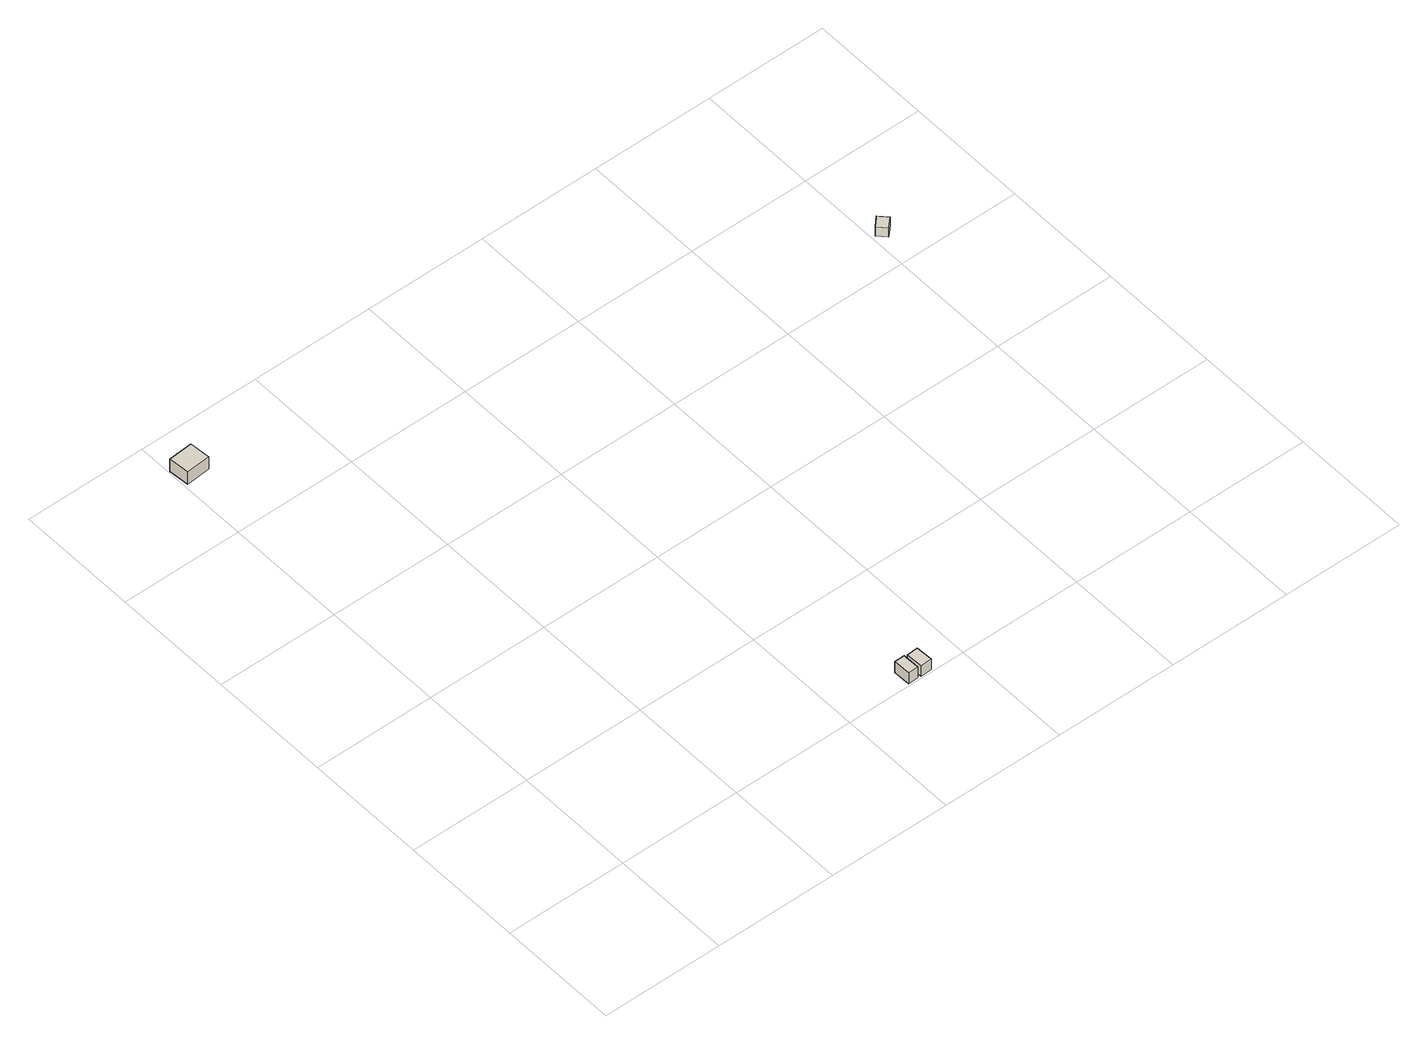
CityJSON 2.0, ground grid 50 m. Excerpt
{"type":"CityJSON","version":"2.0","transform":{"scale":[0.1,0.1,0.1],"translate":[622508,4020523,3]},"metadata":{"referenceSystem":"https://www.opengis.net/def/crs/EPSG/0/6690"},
"CityObjects":{
"building1":{"type":"Building","attributes":{"class":"3001","usage":"411","measuredHeight":6.8,"storeysAboveGround":9999,"RiverFloodingRiskAttribute.description":"1","RiverFloodingRiskAttribute.rank":"2","RiverFloodingRiskAttribute.depth":2.86,"RiverFloodingRiskAttribute.adminType":"2","RiverFloodingRiskAttribute.scale":"2","RiverFloodingRiskAttribute.duration":11.75,"BuildingDetailAttribute.buildingStructureType":"611","BuildingDetailAttribute.buildingStructureOrgType":"Null","BuildingDetailAttribute.urbanPlanType":"21","BuildingDetailAttribute.districtsAndZonesType":"Null","BuildingDetailAttribute.landUseType":"211","BuildingDetailAttribute.orgUsage":"6","BuildingDetailAttribute.specifiedBuildingCoverageRate":-9999,"BuildingDetailAttribute.specifiedFloorAreaRate":-9999,"BuildingDetailAttribute.surveyYear":2023,"BuildingIDAttribute.prefecture":"17","BuildingIDAttribute.city":"17206"},"geometry":[{"type":"Solid","lod":"1","boundaries":[[[[0,1,2,3]],[[2,4,5,3]],[[1,6,4,2]],[[0,7,6,1]],[[3,5,7,0]],[[4,6,7,5]]]]}]},
"building2":{"type":"Building","attributes":{"class":"3001","usage":"431","measuredHeight":5.4,"storeysAboveGround":9999,"RiverFloodingRiskAttribute.description":"1","RiverFloodingRiskAttribute.rank":"2","RiverFloodingRiskAttribute.depth":2.86,"RiverFloodingRiskAttribute.adminType":"2","RiverFloodingRiskAttribute.scale":"2","RiverFloodingRiskAttribute.duration":11.75,"BuildingDetailAttribute.buildingStructureType":"611","BuildingDetailAttribute.buildingStructureOrgType":"Null","BuildingDetailAttribute.urbanPlanType":"21","BuildingDetailAttribute.districtsAndZonesType":"Null","BuildingDetailAttribute.landUseType":"201","BuildingDetailAttribute.orgUsage":"14","BuildingDetailAttribute.specifiedBuildingCoverageRate":-9999,"BuildingDetailAttribute.specifiedFloorAreaRate":-9999,"BuildingDetailAttribute.surveyYear":2023,"BuildingIDAttribute.prefecture":"17","BuildingIDAttribute.city":"17206"},"geometry":[{"type":"Solid","lod":"1","boundaries":[[[[8,9,10,11]],[[10,12,13,11]],[[9,14,12,10]],[[8,15,14,9]],[[11,13,15,8]],[[12,14,15,13]]]]}]},
"building3":{"type":"Building","attributes":{"class":"3001","usage":"431","measuredHeight":5.3,"storeysAboveGround":9999,"RiverFloodingRiskAttribute.description":"1","RiverFloodingRiskAttribute.rank":"2","RiverFloodingRiskAttribute.depth":2.84,"RiverFloodingRiskAttribute.adminType":"2","RiverFloodingRiskAttribute.scale":"2","RiverFloodingRiskAttribute.duration":11.75,"BuildingDetailAttribute.buildingStructureType":"611","BuildingDetailAttribute.buildingStructureOrgType":"Null","BuildingDetailAttribute.urbanPlanType":"21","BuildingDetailAttribute.districtsAndZonesType":"Null","BuildingDetailAttribute.landUseType":"201","BuildingDetailAttribute.orgUsage":"14","BuildingDetailAttribute.specifiedBuildingCoverageRate":-9999,"BuildingDetailAttribute.specifiedFloorAreaRate":-9999,"BuildingDetailAttribute.surveyYear":2023,"BuildingIDAttribute.prefecture":"17","BuildingIDAttribute.city":"17206"},"geometry":[{"type":"Solid","lod":"1","boundaries":[[[[16,17,18,19]],[[18,20,21,19]],[[17,22,20,18]],[[16,23,22,17]],[[19,21,23,16]],[[20,22,23,21]]]]}]},
"building4":{"type":"Building","attributes":{"class":"3001","usage":"454","measuredHeight":4.7,"storeysAboveGround":9999,"RiverFloodingRiskAttribute.description":"1","RiverFloodingRiskAttribute.rank":"3","RiverFloodingRiskAttribute.depth":3.14,"RiverFloodingRiskAttribute.adminType":"2","RiverFloodingRiskAttribute.scale":"2","RiverFloodingRiskAttribute.duration":13.92,"BuildingDetailAttribute.buildingStructureType":"611","BuildingDetailAttribute.buildingStructureOrgType":"Null","BuildingDetailAttribute.urbanPlanType":"21","BuildingDetailAttribute.districtsAndZonesType":"Null","BuildingDetailAttribute.landUseType":"201","BuildingDetailAttribute.orgUsage":"21","BuildingDetailAttribute.specifiedBuildingCoverageRate":-9999,"BuildingDetailAttribute.specifiedFloorAreaRate":-9999,"BuildingDetailAttribute.surveyYear":2023,"BuildingIDAttribute.prefecture":"17","BuildingIDAttribute.city":"17206"},"geometry":[{"type":"Solid","lod":"1","boundaries":[[[[24,25,26,27]],[[26,28,29,27]],[[25,30,28,26]],[[24,31,30,25]],[[27,29,31,24]],[[28,30,31,29]]]]}]}
},
"vertices":[
[12,2276,4],[5,2361,4],[105,2369,4],[112,2284,4],[105,2369,64],[112,2284,64],[5,2361,64],[12,2276,64],
[1265,6,6],[1263,76,6],[1305,77,6],[1307,7,6],[1305,77,59],[1307,7,59],[1263,76,59],[1265,6,59],
[1319,4,6],[1315,73,6],[1362,76,6],[1366,6,6],[1362,76,58],[1366,6,58],[1315,73,58],[1319,4,58],
[2549,1622,2],[2516,1655,2],[2553,1692,2],[2586,1658,2],[2553,1692,46],[2586,1658,46],[2516,1655,46],[2549,1622,46]
]}
